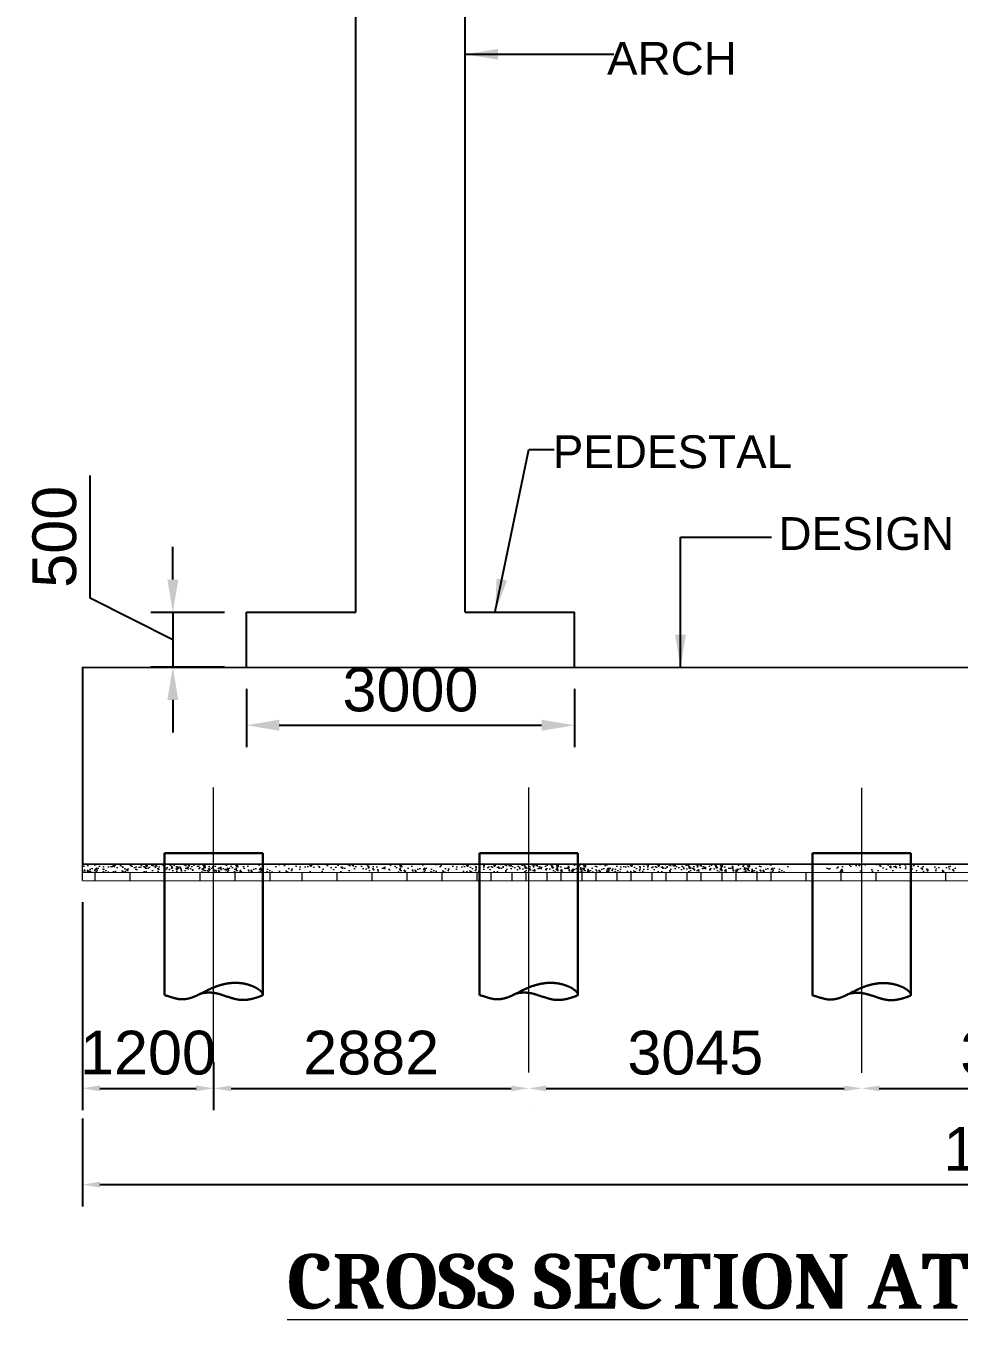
# Model space of a CAD drawing. Header units: millimetres. Extents: x 1231188 to 3899118, y -5478610 to -489530.
# Drawn here: x 3220620 to 3229153, y -2956768 to -2944918 of the extents above; entities that cross this region are included whole.
import ezdxf

# ---------------------------------------------------------------- set-up
doc = ezdxf.new("R2010")
doc.units = ezdxf.units.MM
doc.header["$LTSCALE"] = 25
doc.header["$MEASUREMENT"] = 0
doc.header["$PDMODE"] = 3
doc.linetypes.add('CENTER', pattern=[2, 1.25, -0.25, 0.25, -0.25])
doc.linetypes.add('DASHED2', pattern=[0.375, 0.25, -0.125])
doc.layers.get('Defpoints').update_dxf_attribs({"color": 230, "lineweight": 9})
doc.layers.add('ARCH', color=4, linetype='Continuous')
doc.layers.add('PILE-CAP', color=7, linetype='Continuous')
for name, color, linetype, lineweight in [('Center line', 252, 'CENTER', 9), ('DIM', 8, 'Continuous', 13), ('HATCH', 191, 'Continuous', 9), ('PILE', 214, 'Continuous', 30), ('text', 7, 'Continuous', 18)]:
    doc.layers.add(name, color=color, linetype=linetype, lineweight=lineweight)
doc.styles.add('ARIAL', font='arial.ttf', dxfattribs={"height": 400})
doc.styles.get("Standard").update_dxf_attribs({"font": 'swissl.ttf'})
doc.dimstyles.new('dim-50', dxfattribs={"dimtxt": 200, "dimasz": 200, "dimexe": 20, "dimexo": 20, "dimgap": 0.09, "dimtad": 0, "dimdec": 0, "dimzin": 0, "dimdsep": 46, "dimtxsty": 'Standard', "dimcen": 0.09, "dimclrd": 5, "dimclrt": 5, "dimazin": 0, "dimtfac": 1, "dimtdec": 0, "dimtofl": 0, "dimtmove": 0, "dimatfit": 3, "dimfxl": 1, "dimtolj": 1, "dimtzin": 0, "dimarcsym": 0})

# ---------------------------------------------------------------- blocks, each defined once
blk = doc.blocks.new('*D567')
at = {"layer": 'Defpoints', "color": 0, "lineweight": -2, "ltscale": 150, "transparency": 16777216}
for p in [(3238436, -2954435, 42552), (3221136, -2954705, 42552), (3238436, -2955511)]:
    blk.add_point(p, dxfattribs=at)
at = {"layer": 'DIM', "color": 0, "lineweight": -2, "ltscale": 150, "transparency": 16777216}
for p, q in [((3238436, -2954635), (3238436, -2955711)), ((3221136, -2954905), (3221136, -2955711))]:
    blk.add_line(p, q, dxfattribs=at)
at = {"layer": 'DIM', "color": 5, "lineweight": -2, "ltscale": 150, "transparency": 16777216}
blk.add_line((3221296, -2955511), (3238276, -2955511), dxfattribs=at)
for points in [[(3221296, -2955485), (3221296, -2955538), (3221136, -2955511)], [(3238276, -2955485), (3238276, -2955538), (3238436, -2955511)]]:
    blk.add_solid(points, dxfattribs=at)
at = {"layer": 'DIM', "color": 2, "ltscale": 150, "transparency": 16777216, "insert": (3229786, -2955187), "char_height": 400, "attachment_point": 5, "style": 'ARIAL'}
blk.add_mtext('\\A1;17300', dxfattribs=at)
blk = doc.blocks.new('*D570')
at = {"layer": 'Defpoints', "color": 0, "lineweight": -2, "ltscale": 150, "transparency": 16777216}
for p in [(3221136, -2952729), (3222336, -2954190), (3222336, -2954631)]:
    blk.add_point(p, dxfattribs=at)
at = {"layer": 'DIM', "color": 0, "lineweight": -2, "ltscale": 150, "transparency": 16777216}
for p, q in [((3221136, -2952929), (3221136, -2954831)), ((3222336, -2954390), (3222336, -2954831))]:
    blk.add_line(p, q, dxfattribs=at)
at = {"layer": 'DIM', "color": 5, "lineweight": -2, "ltscale": 150, "transparency": 16777216}
blk.add_line((3221296, -2954631), (3222176, -2954631), dxfattribs=at)
for points in [[(3221296, -2954604), (3221296, -2954657), (3221136, -2954631)], [(3222176, -2954604), (3222176, -2954657), (3222336, -2954631)]]:
    blk.add_solid(points, dxfattribs=at)
at = {"layer": 'DIM', "color": 2, "ltscale": 150, "transparency": 16777216, "insert": (3221736, -2954307), "char_height": 400, "attachment_point": 5, "style": 'ARIAL'}
blk.add_mtext('\\A1;1200', dxfattribs=at)
blk = doc.blocks.new('*D571')
at = {"layer": 'Defpoints', "color": 0, "lineweight": -2, "ltscale": 150, "transparency": 16777216}
for p in [(3222636, -2950279), (3221963, -2950779), (3222636, -2950779)]:
    blk.add_point(p, dxfattribs=at)
at = {"layer": 'DIM', "color": 5, "lineweight": -2, "ltscale": 150, "transparency": 16777216}
for p, q in [((3221206, -2950149), (3221206, -2949027)), ((3221963, -2949979), (3221963, -2949679)), ((3221963, -2950529), (3221206, -2950149)), ((3221963, -2950279), (3221963, -2950779)), ((3221963, -2951079), (3221963, -2951379))]:
    blk.add_line(p, q, dxfattribs=at)
at = {"layer": 'DIM', "color": 0, "lineweight": -2, "ltscale": 150, "transparency": 16777216}
for p, q in [((3222436, -2950279), (3221763, -2950279)), ((3222436, -2950779), (3221763, -2950779))]:
    blk.add_line(p, q, dxfattribs=at)
at = {"layer": 'DIM', "color": 5, "lineweight": -2, "ltscale": 150, "transparency": 16777216}
for points in [[(3221913, -2949979), (3222013, -2949979), (3221963, -2950279)], [(3221913, -2951079), (3222013, -2951079), (3221963, -2950779)]]:
    blk.add_solid(points, dxfattribs=at)
at = {"layer": 'DIM', "color": 2, "ltscale": 150, "transparency": 16777216, "insert": (3220882, -2949588), "char_height": 400, "attachment_point": 5, "rotation": 90, "style": 'ARIAL'}
blk.add_mtext('\\A1;500', dxfattribs=at)
blk = doc.blocks.new('*D572')
at = {"layer": 'Defpoints', "color": 0, "lineweight": -2, "ltscale": 150, "transparency": 16777216}
for p in [(3222636, -2950779), (3225636, -2950779), (3225636, -2951311)]:
    blk.add_point(p, dxfattribs=at)
at = {"layer": 'DIM', "color": 0, "lineweight": -2, "ltscale": 150, "transparency": 16777216}
for p, q in [((3222636, -2950979), (3222636, -2951511)), ((3225636, -2950979), (3225636, -2951511))]:
    blk.add_line(p, q, dxfattribs=at)
at = {"layer": 'DIM', "color": 5, "lineweight": -2, "ltscale": 150, "transparency": 16777216}
blk.add_line((3222936, -2951311), (3225336, -2951311), dxfattribs=at)
for points in [[(3222936, -2951261), (3222936, -2951361), (3222636, -2951311)], [(3225336, -2951261), (3225336, -2951361), (3225636, -2951311)]]:
    blk.add_solid(points, dxfattribs=at)
at = {"layer": 'DIM', "color": 2, "ltscale": 150, "transparency": 16777216, "insert": (3224136, -2950987), "char_height": 400, "attachment_point": 5, "style": 'ARIAL'}
blk.add_mtext('\\A1;3000', dxfattribs=at)
blk = doc.blocks.new('*D595')
at = {"layer": 'Defpoints', "color": 0, "lineweight": -2, "ltscale": 150, "transparency": 16777216}
for p in [(3222336, -2954631, 42552), (3225218, -2954631, 42552), (3225218, -2954631)]:
    blk.add_point(p, dxfattribs=at)
at = {"layer": 'DIM', "color": 5, "lineweight": -2, "ltscale": 150, "transparency": 16777216}
blk.add_line((3222496, -2954631), (3225058, -2954631), dxfattribs=at)
at = {"layer": 'DIM', "color": 0, "lineweight": -2, "ltscale": 150, "transparency": 16777216}
for p, q in [((3222336, -2954831), (3222336, -2954831)), ((3225218, -2954831), (3225218, -2954831))]:
    blk.add_line(p, q, dxfattribs=at)
at = {"layer": 'DIM', "color": 5, "lineweight": -2, "ltscale": 150, "transparency": 16777216}
for points in [[(3222496, -2954605), (3222496, -2954658), (3222336, -2954631)], [(3225058, -2954605), (3225058, -2954658), (3225218, -2954631)]]:
    blk.add_solid(points, dxfattribs=at)
at = {"layer": 'DIM', "color": 2, "ltscale": 150, "transparency": 16777216, "insert": (3223777, -2954307), "char_height": 400, "attachment_point": 5, "style": 'ARIAL'}
blk.add_mtext('\\A1;2882', dxfattribs=at)
blk = doc.blocks.new('*D596')
at = {"layer": 'Defpoints', "color": 0, "lineweight": -2, "ltscale": 150, "transparency": 16777216}
for p in [(3225218, -2954631, 42552), (3228263, -2954631, -46692), (3228263, -2954631)]:
    blk.add_point(p, dxfattribs=at)
at = {"layer": 'DIM', "color": 5, "lineweight": -2, "ltscale": 150, "transparency": 16777216}
blk.add_line((3225378, -2954631), (3228103, -2954631), dxfattribs=at)
at = {"layer": 'DIM', "color": 0, "lineweight": -2, "ltscale": 150, "transparency": 16777216}
blk.add_line((3225218, -2954831), (3225218, -2954831), dxfattribs=at)
at = {"layer": 'DIM', "color": 5, "lineweight": -2, "ltscale": 150, "transparency": 16777216}
for points in [[(3225378, -2954605), (3225378, -2954658), (3225218, -2954631)], [(3228103, -2954605), (3228103, -2954658), (3228263, -2954631)]]:
    blk.add_solid(points, dxfattribs=at)
at = {"layer": 'DIM', "color": 2, "ltscale": 150, "transparency": 16777216, "insert": (3226741, -2954307), "char_height": 400, "attachment_point": 5, "style": 'ARIAL'}
blk.add_mtext('\\A1;3045', dxfattribs=at)
blk = doc.blocks.new('*D597')
at = {"layer": 'Defpoints', "color": 0, "lineweight": -2, "ltscale": 150, "transparency": 16777216}
for p in [(3228263, -2954631, -46692), (3231309, -2954631, -46692), (3231309, -2954631)]:
    blk.add_point(p, dxfattribs=at)
at = {"layer": 'DIM', "color": 5, "lineweight": -2, "ltscale": 150, "transparency": 16777216}
blk.add_line((3228423, -2954631), (3231149, -2954631), dxfattribs=at)
for points in [[(3228423, -2954605), (3228423, -2954658), (3228263, -2954631)], [(3231149, -2954605), (3231149, -2954658), (3231309, -2954631)]]:
    blk.add_solid(points, dxfattribs=at)
at = {"layer": 'DIM', "color": 2, "ltscale": 150, "transparency": 16777216, "insert": (3229786, -2954307), "char_height": 400, "attachment_point": 5, "style": 'ARIAL'}
blk.add_mtext('\\A1;3045', dxfattribs=at)

msp = doc.modelspace()

# ---------------------------------------------------------------- hatches: boundary and pattern name
at = {"layer": 'HATCH', "ltscale": 100}
h = msp.add_hatch(dxfattribs=at)
h.set_pattern_fill('AR-CONC', color=256, scale=20, style=0)
h.set_pattern_definition([(50, (-7675006.27, -8196110.77), (143.4520365, -12.550427), [15, -165]), (355, (-7675006.27, -8196110.77), (-27.7502667, 150.4384267), [12, -132]), (100.4514, (-7674994.32, -8196111.82), (115.7018763, 137.8879084), [12.748038, -140.2284224]), (46.1842, (-7675006.27, -8196070.77), (213.4482097, -33.1038029), [22.5, -247.5]), (96.6356, (-7674988.49, -8196073.53), (186.932541, 194.8235742), [19.1220576, -210.3426]), (351.1842, (-7675006.27, -8196070.77), (186.932389, 194.82372), [18, -198]), (21, (-7674986.27, -8196080.77), (119.3814104, -80.5237781), [15, -165]), (326, (-7674986.27, -8196080.77), (48.6630664, 145.030009), [12, -132]), (71.4514, (-7674976.33, -8196087.48), (168.0445257, 64.5060993), [12.748038, -140.2284224]), (37.5, (-7675006.274, -8196110.77), (2.43197106, 66.57877077), [0, -130.4, 0, -134, 0, -132.5]), (7.5, (-7675006.274, -8196110.77), (52.6139075, 78.88234238), [0, -76.4, 0, -127.4, 0, -50.5]), (327.5, (-7675050.874, -8196110.77), (106.76448723, -4.51097435), [0, -50, 0, -156, 0, -207]), (317.5, (-7675070.87, -8196110.77), (116.6372339, 20.0209965), [0, -65, 0, -103.6, 0, -147])])
h.paths.add_polyline_path([(3221136.0531, -2952578.57632), (3221136.0531, -2952653.57632), (3221436.08615, -2952653.57632), (3221436.08615, -2952578.57632)])
h = msp.add_hatch(dxfattribs=at)
h.set_pattern_fill('AR-CONC', color=256, scale=20, style=0)
h.set_pattern_definition([(50, (-7673806.31, -8196111.69), (143.4520365, -12.550427), [15, -165]), (355, (-7673806.3, -8196111.69), (-27.7502667, 150.4384267), [12, -132]), (100.4514, (-7673794.35, -8196112.74), (115.7018763, 137.8879084), [12.748038, -140.2284224]), (46.1842, (-7673806.3, -8196071.69), (213.4482097, -33.1038029), [22.5, -247.5]), (96.6356, (-7673788.52, -8196074.45), (186.932541, 194.8235742), [19.1220576, -210.3426]), (351.1842, (-7673806.3, -8196071.7), (186.932389, 194.82372), [18, -198]), (21, (-7673786.31, -8196081.69), (119.3814104, -80.5237781), [15, -165]), (326, (-7673786.3, -8196081.69), (48.6630664, 145.030009), [12, -132]), (71.4514, (-7673776.36, -8196088.4), (168.0445257, 64.5060993), [12.748038, -140.2284224]), (37.5, (-7673806.307, -8196111.69), (2.43197106, 66.57877077), [0, -130.4, 0, -134, 0, -132.5]), (7.5, (-7673806.31, -8196111.69), (52.6139075, 78.88234238), [0, -76.4, 0, -127.4, 0, -50.5]), (327.5, (-7673850.907, -8196111.69), (106.76448723, -4.51097435), [0, -50, 0, -156, 0, -207]), (317.5, (-7673870.91, -8196111.69), (116.6372339, 20.0209965), [0, -65, 0, -103.6, 0, -147])])
h.paths.add_polyline_path([(3221436.0531, -2952654.49698), (3221436.0531, -2952579.49698), (3221136.0531, -2952579.49698), (3221136.0531, -2952654.49698)])
h.paths.add_polyline_path([(3222036.0531, -2952654.49698), (3222036.0531, -2952579.49698), (3221436.0531, -2952579.49698), (3221436.0531, -2952654.49698)])
h.paths.add_polyline_path([(3222636.0531, -2952654.49698), (3222636.0531, -2952579.49698), (3222036.0531, -2952579.49698), (3222036.0531, -2952654.49698)])
h = msp.add_hatch(dxfattribs=at)
h.set_pattern_fill('AR-B816', color=256, scale=20, style=0)
h.set_pattern_definition([(0, (-7676506.27, -8196110.77), (0, 160), []), (90, (-7676506.27, -8196110.77), (-160, 160), [160, -160])])
h.paths.add_polyline_path([(3221736.08615, -2952653.57632), (3221736.08615, -2952728.57632), (3222336.08615, -2952728.57632), (3222336.08615, -2952653.57632)])
h.paths.add_polyline_path([(3222336.08615, -2952653.57632), (3222336.08615, -2952728.57632), (3222936.08615, -2952728.57632), (3222936.08615, -2952653.57632)])
h.paths.add_polyline_path([(3221136.0531, -2952653.57632), (3221136.0531, -2952728.57632), (3221736.08615, -2952728.57632), (3221736.08615, -2952653.57632)])
h = msp.add_hatch(dxfattribs=at)
h.set_pattern_fill('AR-CONC', color=256, scale=20, style=0)
h.set_pattern_definition([(50, (-7673507.81, -8196110.77), (143.4520365, -12.550427), [15, -165]), (355, (-7673507.8, -8196110.77), (-27.7502667, 150.4384267), [12, -132]), (100.4514, (-7673495.85, -8196111.82), (115.7018763, 137.8879084), [12.748038, -140.2284224]), (46.1842, (-7673507.8, -8196070.77), (213.4482097, -33.1038029), [22.5, -247.5]), (96.6356, (-7673490.02, -8196073.53), (186.932541, 194.8235742), [19.1220576, -210.3426]), (351.1842, (-7673507.8, -8196070.77), (186.932389, 194.82372), [18, -198]), (21, (-7673487.81, -8196080.77), (119.3814104, -80.5237781), [15, -165]), (326, (-7673487.8, -8196080.77), (48.6630664, 145.030009), [12, -132]), (71.4514, (-7673477.86, -8196087.48), (168.0445257, 64.5060993), [12.748038, -140.2284224]), (37.5, (-7673507.806, -8196110.77), (2.43197106, 66.57877077), [0, -130.4, 0, -134, 0, -132.5]), (7.5, (-7673507.81, -8196110.77), (52.6139075, 78.88234238), [0, -76.4, 0, -127.4, 0, -50.5]), (327.5, (-7673552.406, -8196110.77), (106.76448723, -4.51097435), [0, -50, 0, -156, 0, -207]), (317.5, (-7673572.41, -8196110.77), (116.6372339, 20.0209965), [0, -65, 0, -103.6, 0, -147])])
h.paths.add_polyline_path([(3221734.55343, -2952653.57632), (3221734.55343, -2952578.57632), (3221434.55343, -2952578.57632), (3221434.55343, -2952653.57632)])
h.paths.add_polyline_path([(3222334.55343, -2952653.57632), (3222334.55343, -2952578.57632), (3221734.55343, -2952578.57632), (3221734.55343, -2952653.57632)])
h.paths.add_polyline_path([(3222934.55343, -2952653.57632), (3222934.55343, -2952578.57632), (3222334.55343, -2952578.57632), (3222334.55343, -2952653.57632)])
h = msp.add_hatch(dxfattribs=at)
h.set_pattern_fill('AR-B816', color=256, scale=20, style=0)
h.set_pattern_definition([(0, (-7672054.71, -8196110.77), (0, 160), []), (90, (-7672054.71, -8196110.77), (-160, 160), [160, -160])])
h.paths.add_polyline_path([(3223187.6518, -2952728.57632), (3223187.6518, -2952653.57632), (3222887.6518, -2952653.57632), (3222887.6518, -2952728.57632)])
h.paths.add_polyline_path([(3223787.6518, -2952728.57632), (3223787.6518, -2952653.57632), (3223187.6518, -2952653.57632), (3223187.6518, -2952728.57632)])
h.paths.add_polyline_path([(3224387.6518, -2952728.57632), (3224387.6518, -2952653.57632), (3223787.6518, -2952653.57632), (3223787.6518, -2952728.57632)])
h.paths.add_polyline_path([(3226187.6518, -2952728.57632), (3226187.6518, -2952653.57632), (3224387.6518, -2952653.57632), (3224387.6518, -2952728.57632)])
h.paths.add_polyline_path([(3226187.6518, -2952653.57632), (3226187.6518, -2952728.57632), (3226787.6518, -2952728.57632), (3226787.6518, -2952653.57632)])
h.paths.add_polyline_path([(3226787.6518, -2952653.57632), (3226787.6518, -2952728.57632), (3227387.6518, -2952728.57632), (3227387.6518, -2952653.57632)])
h = msp.add_hatch(dxfattribs=at)
h.set_pattern_fill('AR-CONC', color=256, scale=20, style=0)
h.set_pattern_definition([(50, (-7672007.81, -8196110.77), (143.4520365, -12.550427), [15, -165]), (355, (-7672007.8, -8196110.77), (-27.7502667, 150.4384267), [12, -132]), (100.4514, (-7671995.85, -8196111.82), (115.7018763, 137.8879084), [12.748038, -140.2284224]), (46.1842, (-7672007.8, -8196070.77), (213.4482097, -33.1038029), [22.5, -247.5]), (96.6356, (-7671990.02, -8196073.53), (186.932541, 194.8235742), [19.1220576, -210.3426]), (351.1842, (-7672007.8, -8196070.77), (186.932389, 194.82372), [18, -198]), (21, (-7671987.81, -8196080.77), (119.3814104, -80.5237781), [15, -165]), (326, (-7671987.8, -8196080.77), (48.6630664, 145.030009), [12, -132]), (71.4514, (-7671977.86, -8196087.48), (168.0445257, 64.5060993), [12.748038, -140.2284224]), (37.5, (-7672007.806, -8196110.77), (2.43197106, 66.57877077), [0, -130.4, 0, -134, 0, -132.5]), (7.5, (-7672007.81, -8196110.77), (52.6139075, 78.88234238), [0, -76.4, 0, -127.4, 0, -50.5]), (327.5, (-7672052.406, -8196110.77), (106.76448723, -4.51097435), [0, -50, 0, -156, 0, -207]), (317.5, (-7672072.41, -8196110.77), (116.6372339, 20.0209965), [0, -65, 0, -103.6, 0, -147])])
h.paths.add_polyline_path([(3223234.55343, -2952653.57632), (3223234.55343, -2952578.57632), (3222934.55343, -2952578.57632), (3222934.55343, -2952653.57632)])
h.paths.add_polyline_path([(3223834.55343, -2952653.57632), (3223834.55343, -2952578.57632), (3223234.55343, -2952578.57632), (3223234.55343, -2952653.57632)])
h.paths.add_polyline_path([(3224434.55343, -2952653.57632), (3224434.55343, -2952578.57632), (3223834.55343, -2952578.57632), (3223834.55343, -2952653.57632)])
h = msp.add_hatch(dxfattribs=at)
h.set_pattern_fill('AR-CONC', color=256, scale=20, style=0)
h.set_pattern_definition([(50, (-7670574.96, -8196110.77), (143.4520365, -12.550427), [15, -165]), (355, (-7670574.96, -8196110.77), (-27.7502667, 150.4384267), [12, -132]), (100.4514, (-7670563.01, -8196111.82), (115.7018763, 137.8879084), [12.748038, -140.2284224]), (46.1842, (-7670574.96, -8196070.77), (213.4482097, -33.1038029), [22.5, -247.5]), (96.6356, (-7670557.17, -8196073.53), (186.932541, 194.8235742), [19.1220576, -210.3426]), (351.1842, (-7670574.96, -8196070.77), (186.932389, 194.82372), [18, -198]), (21, (-7670554.96, -8196080.77), (119.3814104, -80.5237781), [15, -165]), (326, (-7670554.96, -8196080.77), (48.6630664, 145.030009), [12, -132]), (71.4514, (-7670545.01, -8196087.48), (168.0445257, 64.5060993), [12.748038, -140.2284224]), (37.5, (-7670574.96, -8196110.77), (2.43197106, 66.57877077), [0, -130.4, 0, -134, 0, -132.5]), (7.5, (-7670574.96, -8196110.77), (52.6139075, 78.88234238), [0, -76.4, 0, -127.4, 0, -50.5]), (327.5, (-7670619.56, -8196110.77), (106.76448723, -4.51097435), [0, -50, 0, -156, 0, -207]), (317.5, (-7670639.56, -8196110.77), (116.6372339, 20.0209965), [0, -65, 0, -103.6, 0, -147])])
h.paths.add_polyline_path([(3224667.39796, -2952653.57632), (3224667.39796, -2952578.57632), (3224367.39796, -2952578.57632), (3224367.39796, -2952653.57632)])
h.paths.add_polyline_path([(3225267.39796, -2952653.57632), (3225267.39796, -2952578.57632), (3224667.39796, -2952578.57632), (3224667.39796, -2952653.57632)])
h.paths.add_polyline_path([(3225867.39796, -2952653.57632), (3225867.39796, -2952578.57632), (3225267.39796, -2952578.57632), (3225267.39796, -2952653.57632)])
h = msp.add_hatch(dxfattribs=at)
h.set_pattern_fill('AR-B816', color=256, scale=20, style=0)
h.set_pattern_definition([(0, (-7670326.7, -8196110.77), (0, 160), []), (90, (-7670326.7, -8196110.77), (-160, 160), [160, -160])])
h.paths.add_polyline_path([(3224915.66099, -2952728.57632), (3224915.66099, -2952653.57632), (3224615.66099, -2952653.57632), (3224615.66099, -2952728.57632)])
h.paths.add_polyline_path([(3225515.66099, -2952728.57632), (3225515.66099, -2952653.57632), (3224915.66099, -2952653.57632), (3224915.66099, -2952728.57632)])
h.paths.add_polyline_path([(3226115.66099, -2952728.57632), (3226115.66099, -2952653.57632), (3225515.66099, -2952653.57632), (3225515.66099, -2952728.57632)])
h.paths.add_polyline_path([(3227915.66099, -2952728.57632), (3227915.66099, -2952653.57632), (3226115.66099, -2952653.57632), (3226115.66099, -2952728.57632)])
h.paths.add_polyline_path([(3227915.66099, -2952653.57632), (3227915.66099, -2952728.57632), (3228515.66099, -2952728.57632), (3228515.66099, -2952653.57632)])
h.paths.add_polyline_path([(3228515.66099, -2952653.57632), (3228515.66099, -2952728.57632), (3229115.66099, -2952728.57632), (3229115.66099, -2952653.57632)])
h = msp.add_hatch(dxfattribs=at)
h.set_pattern_fill('AR-CONC', color=256, scale=20, style=0)
h.set_pattern_definition([(50, (-7670326.53, -8196110.77), (143.4520365, -12.550427), [15, -165]), (355, (-7670326.53, -8196110.77), (-27.7502667, 150.4384267), [12, -132]), (100.4514, (-7670314.58, -8196111.82), (115.7018763, 137.8879084), [12.748038, -140.2284224]), (46.1842, (-7670326.53, -8196070.77), (213.4482097, -33.1038029), [22.5, -247.5]), (96.6356, (-7670308.75, -8196073.53), (186.932541, 194.8235742), [19.1220576, -210.3426]), (351.1842, (-7670326.53, -8196070.77), (186.932389, 194.82372), [18, -198]), (21, (-7670306.53, -8196080.77), (119.3814104, -80.5237781), [15, -165]), (326, (-7670306.53, -8196080.77), (48.6630664, 145.030009), [12, -132]), (71.4514, (-7670296.59, -8196087.48), (168.0445257, 64.5060993), [12.748038, -140.2284224]), (37.5, (-7670326.534, -8196110.77), (2.43197106, 66.57877077), [0, -130.4, 0, -134, 0, -132.5]), (7.5, (-7670326.534, -8196110.77), (52.6139075, 78.88234238), [0, -76.4, 0, -127.4, 0, -50.5]), (327.5, (-7670371.134, -8196110.77), (106.76448723, -4.51097435), [0, -50, 0, -156, 0, -207]), (317.5, (-7670391.13, -8196110.77), (116.6372339, 20.0209965), [0, -65, 0, -103.6, 0, -147])])
h.paths.add_polyline_path([(3224915.82616, -2952653.57632), (3224915.82616, -2952578.57632), (3224615.82616, -2952578.57632), (3224615.82616, -2952653.57632)])
h.paths.add_polyline_path([(3225515.82616, -2952653.57632), (3225515.82616, -2952578.57632), (3224915.82616, -2952578.57632), (3224915.82616, -2952653.57632)])
h.paths.add_polyline_path([(3226115.82616, -2952653.57632), (3226115.82616, -2952578.57632), (3225515.82616, -2952578.57632), (3225515.82616, -2952653.57632)])
h = msp.add_hatch(dxfattribs=at)
h.set_pattern_fill('AR-CONC', color=256, scale=20, style=0)
h.set_pattern_definition([(50, (-7669074.96, -8196110.77), (143.4520365, -12.550427), [15, -165]), (355, (-7669074.96, -8196110.77), (-27.7502667, 150.4384267), [12, -132]), (100.4514, (-7669063.01, -8196111.82), (115.7018763, 137.8879084), [12.748038, -140.2284224]), (46.1842, (-7669074.96, -8196070.77), (213.4482097, -33.1038029), [22.5, -247.5]), (96.6356, (-7669057.17, -8196073.53), (186.932541, 194.8235742), [19.1220576, -210.3426]), (351.1842, (-7669074.96, -8196070.77), (186.932389, 194.82372), [18, -198]), (21, (-7669054.96, -8196080.77), (119.3814104, -80.5237781), [15, -165]), (326, (-7669054.96, -8196080.77), (48.6630664, 145.030009), [12, -132]), (71.4514, (-7669045.01, -8196087.48), (168.0445257, 64.5060993), [12.748038, -140.2284224]), (37.5, (-7669074.96, -8196110.77), (2.43197106, 66.57877077), [0, -130.4, 0, -134, 0, -132.5]), (7.5, (-7669074.96, -8196110.77), (52.6139075, 78.88234238), [0, -76.4, 0, -127.4, 0, -50.5]), (327.5, (-7669119.56, -8196110.77), (106.76448723, -4.51097435), [0, -50, 0, -156, 0, -207]), (317.5, (-7669139.56, -8196110.77), (116.6372339, 20.0209965), [0, -65, 0, -103.6, 0, -147])])
h.paths.add_polyline_path([(3226167.39796, -2952653.57632), (3226167.39796, -2952578.57632), (3225867.39796, -2952578.57632), (3225867.39796, -2952653.57632)])
h.paths.add_polyline_path([(3226767.39796, -2952653.57632), (3226767.39796, -2952578.57632), (3226167.39796, -2952578.57632), (3226167.39796, -2952653.57632)])
h.paths.add_polyline_path([(3227367.39796, -2952653.57632), (3227367.39796, -2952578.57632), (3226767.39796, -2952578.57632), (3226767.39796, -2952653.57632)])
h = msp.add_hatch(dxfattribs=at)
h.set_pattern_fill('AR-CONC', color=256, scale=20, style=0)
h.set_pattern_definition([(50, (-7668826.53, -8196110.77), (143.4520365, -12.550427), [15, -165]), (355, (-7668826.53, -8196110.77), (-27.7502667, 150.4384267), [12, -132]), (100.4514, (-7668814.58, -8196111.82), (115.7018763, 137.8879084), [12.748038, -140.2284224]), (46.1842, (-7668826.53, -8196070.77), (213.4482097, -33.1038029), [22.5, -247.5]), (96.6356, (-7668808.75, -8196073.53), (186.932541, 194.8235742), [19.1220576, -210.3426]), (351.1842, (-7668826.53, -8196070.77), (186.932389, 194.82372), [18, -198]), (21, (-7668806.53, -8196080.77), (119.3814104, -80.5237781), [15, -165]), (326, (-7668806.53, -8196080.77), (48.6630664, 145.030009), [12, -132]), (71.4514, (-7668796.59, -8196087.48), (168.0445257, 64.5060993), [12.748038, -140.2284224]), (37.5, (-7668826.534, -8196110.77), (2.43197106, 66.57877077), [0, -130.4, 0, -134, 0, -132.5]), (7.5, (-7668826.534, -8196110.77), (52.6139075, 78.88234238), [0, -76.4, 0, -127.4, 0, -50.5]), (327.5, (-7668871.134, -8196110.77), (106.76448723, -4.51097435), [0, -50, 0, -156, 0, -207]), (317.5, (-7668891.13, -8196110.77), (116.6372339, 20.0209965), [0, -65, 0, -103.6, 0, -147])])
h.paths.add_polyline_path([(3226415.82616, -2952653.57632), (3226415.82616, -2952578.57632), (3226115.82616, -2952578.57632), (3226115.82616, -2952653.57632)])
h.paths.add_polyline_path([(3227015.82616, -2952653.57632), (3227015.82616, -2952578.57632), (3226415.82616, -2952578.57632), (3226415.82616, -2952653.57632)])
h.paths.add_polyline_path([(3227615.82616, -2952653.57632), (3227615.82616, -2952578.57632), (3227015.82616, -2952578.57632), (3227015.82616, -2952653.57632)])
h = msp.add_hatch(dxfattribs=at)
h.set_pattern_fill('AR-CONC', color=256, scale=20, style=0)
h.set_pattern_definition([(50, (-7684122.03, -8196110.77), (143.4520365, -12.550427), [15, -165]), (355, (-7684122.03, -8196110.77), (-27.7502667, 150.4384267), [12, -132]), (100.4514, (-7684110.08, -8196111.82), (115.7018763, 137.8879084), [12.748038, -140.2284224]), (46.1842, (-7684122.03, -8196070.77), (213.4482097, -33.1038029), [22.5, -247.5]), (96.6356, (-7684104.24, -8196073.53), (186.932541, 194.8235742), [19.1220576, -210.3426]), (351.1842, (-7684122.03, -8196070.77), (186.932389, 194.82372), [18, -198]), (21, (-7684102.03, -8196080.77), (119.3814104, -80.5237781), [15, -165]), (326, (-7684102.03, -8196080.77), (48.6630664, 145.030009), [12, -132]), (71.4514, (-7684092.08, -8196087.48), (168.0445257, 64.5060993), [12.748038, -140.2284224]), (37.5, (-7684122.03, -8196110.77), (2.43197106, 66.57877077), [0, -130.4, 0, -134, 0, -132.5]), (7.5, (-7684122.03, -8196110.77), (52.6139075, 78.88234238), [0, -76.4, 0, -127.4, 0, -50.5]), (327.5, (-7684166.63, -8196110.77), (106.76448723, -4.51097435), [0, -50, 0, -156, 0, -207]), (317.5, (-7684186.63, -8196110.77), (116.6372339, 20.0209965), [0, -65, 0, -103.6, 0, -147])])
h.paths.add_polyline_path([(3228520.3276, -2952653.57632), (3228520.3276, -2952578.57632), (3227920.3276, -2952578.57632), (3227920.3276, -2952653.57632)])
h.paths.add_polyline_path([(3229120.3276, -2952653.57632), (3229120.3276, -2952578.57632), (3228520.3276, -2952578.57632), (3228520.3276, -2952653.57632)])
h = msp.add_hatch(dxfattribs=at)
h.set_pattern_fill('AR-B816', color=256, scale=20, style=0)
h.set_pattern_definition([(0, (-7665875.13, -8196110.77), (0, 160), []), (90, (-7665875.13, -8196110.77), (-160, 160), [160, -160])])
h.paths.add_polyline_path([(3229367.22664, -2952728.57632), (3229367.22664, -2952653.57632), (3229067.22664, -2952653.57632), (3229067.22664, -2952728.57632)])
h.paths.add_polyline_path([(3229967.22664, -2952728.57632), (3229967.22664, -2952653.57632), (3229367.22664, -2952653.57632), (3229367.22664, -2952728.57632)])
h.paths.add_polyline_path([(3230567.22664, -2952728.57632), (3230567.22664, -2952653.57632), (3229967.22664, -2952653.57632), (3229967.22664, -2952728.57632)])
h.paths.add_polyline_path([(3232367.22664, -2952728.57632), (3232367.22664, -2952653.57632), (3230567.22664, -2952653.57632), (3230567.22664, -2952728.57632)])
h.paths.add_polyline_path([(3232367.22664, -2952653.57632), (3232367.22664, -2952728.57632), (3232967.22664, -2952728.57632), (3232967.22664, -2952653.57632)])
h.paths.add_polyline_path([(3232967.22664, -2952653.57632), (3232967.22664, -2952728.57632), (3233567.22664, -2952728.57632), (3233567.22664, -2952653.57632)])

# ---------------------------------------------------------------- linework, layer by layer
at = {"layer": 'ARCH', "ltscale": 5000}
for p, q in [((3223636.08011, -2950278.57632, 4140.15585), (3223636.08615, -2933022.0356, 4140.15585)), ((3224636.08011, -2950278.57632, 4140.15585), (3224636.08615, -2933022.0356, 4140.15585)), ((3222636.08011, -2950778.57632, 4140.15585), (3222636.08011, -2950278.57632, 4140.15585)), ((3222636.08011, -2950278.57632, 4140.15585), (3223636.08011, -2950278.57632, 4140.15585)), ((3224636.08011, -2950278.57632, 4140.15585), (3225636.08011, -2950278.57632, 4140.15585)), ((3225636.08011, -2950778.57632, 4140.15585), (3225636.08011, -2950278.57632, 4140.15585))]:
    msp.add_line(p, q, dxfattribs=at)
at = {"layer": 'Center line', "ltscale": 100}
for p, q in [((3222336.0531, -2954486.79195, 42551.63229), (3222336.0531, -2951881.07082, 42551.63229)), ((3225218.0531, -2954486.79195, 42551.63229), (3225218.0531, -2951881.07082, 42551.63229)), ((3228263.38643, -2954488.81311, -46691.78814), (3228263.38643, -2951883.09198, -46691.78814))]:
    msp.add_line(p, q, dxfattribs=at)
at = {"layer": 'HATCH', "ltscale": 100}
for p, q in [((3221136.0531, -2952729.49698, 42551.63229), (3221136.0531, -2952579.49698, 42551.63229)), ((3221136.0531, -2952654.49698, 42551.63229), (3238436.0531, -2952660.39609, 42551.63229)), ((3221136.0531, -2952729.49698, 42551.63229), (3238436.0531, -2952735.39609, 42551.63229))]:
    msp.add_line(p, q, dxfattribs=at)
at = {"layer": 'PILE', "linetype": 'DASHED2', "ltscale": 2000}
for p, q in [((3221886.0531, -2952479.49698, 42551.63229), (3222786.0531, -2952479.49698, 42551.63229)), ((3221886.0531, -2952479.49698, 42551.63229), (3221886.0531, -2953779.19676, 42551.63229)), ((3222786.0531, -2952479.49698, 42551.63229), (3222786.0531, -2953779.19676, 42551.63229)), ((3224768.0531, -2952479.49698, 42551.63229), (3225668.0531, -2952479.49698, 42551.63229)), ((3224768.0531, -2952479.49698, 42551.63229), (3224768.0531, -2953779.19676, 42551.63229)), ((3225668.0531, -2952479.49698, 42551.63229), (3225668.0531, -2953779.19676, 42551.63229)), ((3227813.38643, -2952481.51813, -46691.78814), (3228713.38643, -2952481.51813, -46691.78814)), ((3227813.38643, -2952481.51813, -46691.78814), (3227813.38643, -2953781.21791, -46691.78814)), ((3228713.38643, -2952481.51813, -46691.78814), (3228713.38643, -2953781.21791, -46691.78814))]:
    msp.add_line(p, q, dxfattribs=at)
for points, knots in [([(3222786.0531, -2953779.19676, 42551.63229), (3222786.0531, -2953737.9287, 42551.63229), (3222596.92729, -2953634.54845, 42551.63229), (3222311.83794, -2953694.73208, 42551.63229), (3222084.94284, -2953854.50858, 42551.63229), (3221933.86291, -2953790.93525, 42551.63229), (3221886.0531, -2953779.19676, 42551.63229)], [0, 0, 0, 0, 244.9137212183, 595.5205606989, 904.3406959188, 1047.3117082775, 1047.3117082775, 1047.3117082775, 1047.3117082775]), ([(3222786.0531, -2953779.19676, 42551.63229), (3222786.0531, -2953779.19676, 42551.63229), (3222583.5171, -2953872.89623, 42551.63229), (3222369.25796, -2953732.18664, 42551.63229), (3222206.98049, -2953762.65431, 42551.63229), (3222187.82182, -2953780.01994, 42551.63229)], [0, 0, 0, 0, 275.4076789922, 579.8569099783, 760.1416167795, 760.1416167795, 760.1416167795, 760.1416167795]), ([(3225668.0531, -2953779.19676, 42551.63229), (3225668.0531, -2953737.9287, 42551.63229), (3225478.92729, -2953634.54845, 42551.63229), (3225193.83794, -2953694.73208, 42551.63229), (3224966.94284, -2953854.50858, 42551.63229), (3224815.86291, -2953790.93525, 42551.63229), (3224768.0531, -2953779.19676, 42551.63229)], [0, 0, 0, 0, 244.9137212183, 595.5205606989, 904.3406959188, 1047.3117082775, 1047.3117082775, 1047.3117082775, 1047.3117082775]), ([(3225668.0531, -2953779.19676, 42551.63229), (3225668.0531, -2953779.19676, 42551.63229), (3225465.5171, -2953872.89623, 42551.63229), (3225251.25796, -2953732.18664, 42551.63229), (3225088.98049, -2953762.65431, 42551.63229), (3225069.82182, -2953780.01994, 42551.63229)], [0, 0, 0, 0, 275.4076789922, 579.8569099783, 760.1416167795, 760.1416167795, 760.1416167795, 760.1416167795]), ([(3228713.38643, -2953781.21791, -46691.78814), (3228713.38643, -2953739.94986, -46691.78814), (3228524.26062, -2953636.56961, -46691.78814), (3228239.17127, -2953696.75324, -46691.78814), (3228012.27617, -2953856.52973, -46691.78814), (3227861.19625, -2953792.95641, -46691.78814), (3227813.38643, -2953781.21791, -46691.78814)], [0, 0, 0, 0, 244.9137212183, 595.5205606989, 904.3406959188, 1047.3117082775, 1047.3117082775, 1047.3117082775, 1047.3117082775]), ([(3228713.38643, -2953781.21791, -46691.78814), (3228713.38643, -2953781.21791, -46691.78814), (3228510.85043, -2953874.91739, -46691.78814), (3228296.59129, -2953734.20779, -46691.78814), (3228134.31382, -2953764.67547, -46691.78814), (3228115.15515, -2953782.04109, -46691.78814)], [0, 0, 0, 0, 275.4076789922, 579.8569099783, 760.1416167795, 760.1416167795, 760.1416167795, 760.1416167795])]:
    msp.add_open_spline(points, degree=3, knots=knots, dxfattribs=at)
at = {"layer": 'PILE-CAP', "ltscale": 100}
for p, q in [((3221136.0531, -2950779.49698, 42551.63229), (3238436.0531, -2950785.39609, 42551.63229)), ((3221136.0531, -2950779.49698, 42551.63229), (3221136.0531, -2952579.49698, 42551.63229)), ((3221136.0531, -2952579.49698, 42551.63229), (3238436.0531, -2952585.39609, 42551.63229))]:
    msp.add_line(p, q, dxfattribs=at)

# ---------------------------------------------------------------- texts
at = {"layer": 'text', "style": 'ARIAL'}
for s, p in [('ARCH', (3225933.80335, -2945364.28913, 4140.15585)), ('PEDESTAL', (3225437.60942, -2948960.40977, 4140.15585)), ('DESIGN BED LEVEL+3.5m', (3227501.45234, -2949708.55737, 46691.78814))]:
    msp.add_text(s, height=300, dxfattribs=at).set_placement(p)
at = {"layer": 'text', "linetype": 'ByBlock', "ltscale": 100, "insert": (3223007.90473, -2956143.99959, -46691.78814), "char_height": 500, "width": 31553.7544857, "attachment_point": 1, "style": 'ARIAL'}
msp.add_mtext('{\\fCambria|b1|i0|c0|p18;\\LCROSS SECTION AT BRIDGE CENTRE (B-B)}', dxfattribs=at)

# ---------------------------------------------------------------- dimensions: what is measured, and where the dimension line sits
at = {"layer": 'DIM', "ltscale": 150}
dim = msp.add_linear_dim(base=(3221963.11556, -2950778.57632, 4140.15585), p1=(3222636.08011, -2950278.57632, 4140.15585), p2=(3222636.08011, -2950778.57632, 4140.15585), angle=90, dimstyle='dim-50', override={"dimtxt": 300, "dimasz": 300, "dimexe": 200, "dimexo": 200, "dimgap": 120, "dimtad": 1, "dimtxsty": 'ARIAL', "dimclrt": 2, "dimtmove": 1}, dxfattribs=at)
dim.commit()
dim.dimension.update_dxf_attribs({"geometry": '*D571', "text_midpoint": (3221206.39363, -2950029.17198, 4140.15585), "dimtype": 160})
for base, p1, p2, override, picture, middle in [((3225636.08011, -2951311.10357, 4140.15585), (3222636.08011, -2950778.57632, 4140.15585), (3225636.08011, -2950778.57632, 4140.15585), {"dimtxt": 300, "dimasz": 300, "dimexe": 200, "dimexo": 200, "dimgap": 120, "dimtad": 1, "dimtxsty": 'ARIAL', "dimclrt": 2}, '*D572', (3224136.08011, -2950986.73795, 4140.15585)), ((3225218.0531, -2954631.17043), (3222336.0531, -2954630.78264, 42551.63229), (3225218.0531, -2954630.78264, 42551.63229), {"dimtxt": 160, "dimasz": 160, "dimexe": 200, "dimexo": 200, "dimgap": 120, "dimtad": 1, "dimtxsty": 'ARIAL', "dimclrt": 2}, '*D595', (3223777.0531, -2954306.94124)), ((3228263.38643, -2954631.17043), (3225218.0531, -2954630.78264, 42551.63229), (3228263.38643, -2954631.17043, -46691.78814), {"dimtxt": 160, "dimasz": 160, "dimexe": 200, "dimexo": 200, "dimgap": 120, "dimtad": 1, "dimtxsty": 'ARIAL', "dimclrt": 2}, '*D596', (3226740.71977, -2954306.80481)), ((3231308.71977, -2954631.17043), (3228263.38643, -2954631.17043, -46691.78814), (3231308.71977, -2954631.17043, -46691.78814), {"dimtxt": 160, "dimasz": 160, "dimexe": 200, "dimexo": 200, "dimgap": 120, "dimtad": 1, "dimtxsty": 'ARIAL', "dimclrt": 2}, '*D597', (3229786.0531, -2954306.80481)), ((3238436.0531, -2955511.17043), (3221136.0531, -2954705.33026, 42551.63229), (3238436.0531, -2954435.15446, 42551.63229), {"dimtxt": 160, "dimasz": 160, "dimexe": 200, "dimexo": 200, "dimgap": 120, "dimtad": 1, "dimtxsty": 'ARIAL', "dimclrt": 2}, '*D567', (3229786.0531, -2955186.80481))]:
    dim = msp.add_linear_dim(base=base, p1=p1, p2=p2, dimstyle='dim-50', override=override, dxfattribs=at)
    dim.commit()
    dim.dimension.update_dxf_attribs({"geometry": picture, "text_midpoint": middle})
dim = msp.add_linear_dim(base=(3222336.0531, -2954630.78264, 42551.63229), p1=(3221136.0531, -2952729.49698, 42551.63229), p2=(3222336.0531, -2954189.76386, 42551.63229), dimstyle='dim-50', override={"dimtxt": 160, "dimasz": 160, "dimexe": 200, "dimexo": 200, "dimgap": 120, "dimtad": 1, "dimtxsty": 'ARIAL', "dimclrt": 2}, dxfattribs=at)
dim.commit()
dim.dimension.update_dxf_attribs({"geometry": '*D570', "text_midpoint": (3221736.0531, -2954630.78264, 42551.63229), "dimtype": 160})

# ---------------------------------------------------------------- leaders
for points in [[(3224636.08088, -2945177.0143), (3225997.43213, -2945177.0143)], [(3224911.03114, -2950272.07632), (3225220.08615, -2948790.0143), (3225449.03319, -2948790.0143)], [(3226605.99817, -2950782.62089, 42551.63229), (3226605.99817, -2949591.01707, 42551.63229), (3227438, -2949591.01707, 42551.63229)]]:
    msp.add_leader(points, dimstyle='dim-50', override={"dimtxt": 300, "dimasz": 300, "dimexe": 300, "dimexo": 200, "dimgap": 150, "dimtad": 1, "dimtxsty": 'ARIAL', "dimclrt": 2}, dxfattribs=at)

doc.saveas('drawing.dxf')
